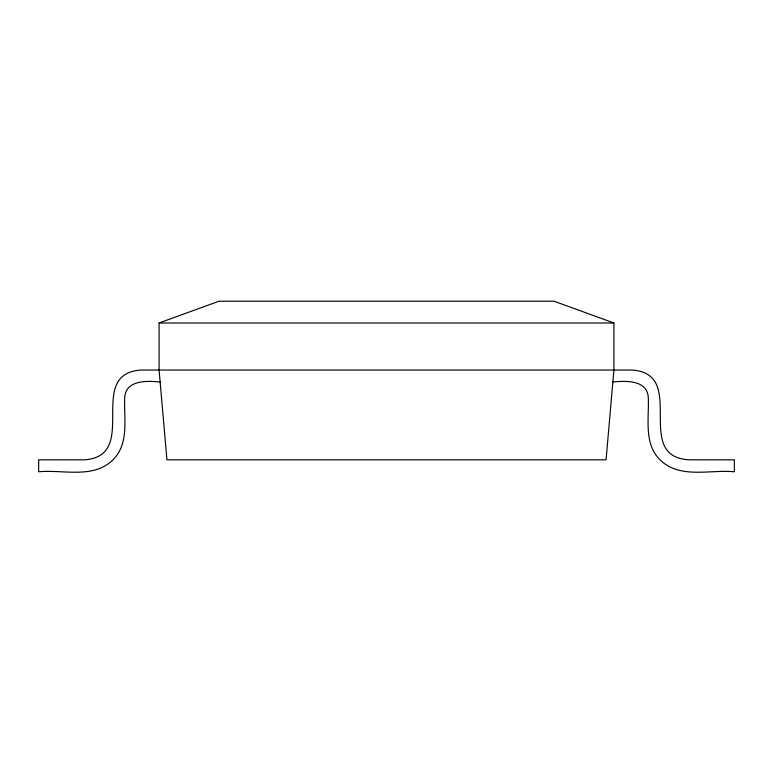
<?xml version="1.0" encoding="UTF-8"?>
<svg xmlns="http://www.w3.org/2000/svg" width="773" height="773" viewBox="0 0 773 773"><rect width="100%" height="100%" fill="white"/><g stroke="black" fill="none" stroke-linecap="round" stroke-linejoin="round"><path stroke-width="1.16" d="M159.083 322.998L218.933 301.219L554.067 301.219L613.917 322.998L613.917 370.045L606.061 459.809L166.939 459.809L159.083 370.045L159.083 322.998L613.917 322.998M160.127 382.007C147.005 380.674 124.965 379.823 124.675 398.472C123.931 419.034 129.304 443.789 112.839 459.954C93.079 479.231 63.009 469.404 38.65 471.781L38.65 459.809L84.276 459.809C140.879 456.176 84.518 373.678 141.13 370.045L631.87 370.045C688.482 373.678 632.121 456.176 688.724 459.809L734.35 459.809L734.35 471.781C709.991 469.404 679.921 479.231 660.161 459.954C643.696 443.789 649.069 419.034 648.325 398.472C648.035 379.823 625.995 380.674 612.873 382.007"/></g></svg>
